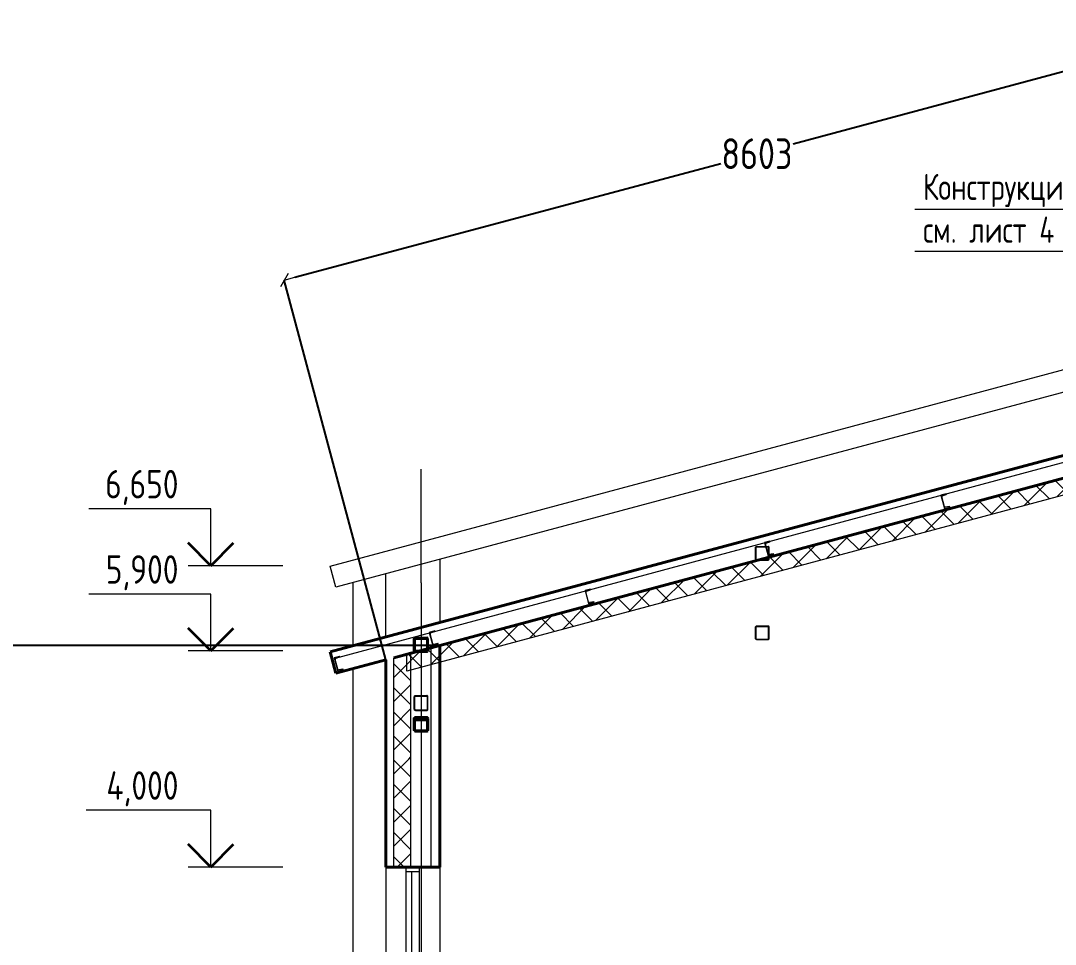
# Model space of a CAD drawing. Header units: millimetres. Extents: x 38742 to 206544, y -3832 to 13261.
# Drawn here: x 179328 to 188424, y 4289 to 12410 of the extents above; entities that cross this region are included whole.
import ezdxf
from ezdxf.enums import TextEntityAlignment as Align

# ---------------------------------------------------------------- set-up
doc = ezdxf.new("R2010")
doc.units = ezdxf.units.MM
doc.header["$MEASUREMENT"] = 0
doc.linetypes.add('Штрихштриховая', pattern=[10936.110735, 5291.666508, -2116.666555, 1411.111116, -2116.666555])
for name, color, linetype in [('- Спрятан', 7, 'Continuous'), ('Двери ArchiCAD', 7, 'Continuous'), ('крыша', 7, 'Continuous'), ('оси', 7, 'Continuous'), ('отделка', 7, 'Continuous'), ('размеры внутр', 7, 'Continuous'), ('стены наруж', 7, 'Continuous'), ('чертеж', 7, 'Continuous')]:
    doc.layers.add(name, color=color, linetype=linetype)
for name, color, linetype, lineweight in [('- Спрятан_Ном._пера__96', 7, 'Continuous', 13), ('- Спрятан_Ном._пера__98', 7, 'Continuous', 35), ('0_Ном._пера__95', 251, 'Continuous', 13), ('0_Ном._пера__97', 7, 'Continuous', 20), ('Двери ArchiCAD_Ном._пера__96', 7, 'Continuous', 13), ('Двери ArchiCAD_Ном._пера__97', 7, 'Continuous', 20), ('крыша_Ном._пера__96', 7, 'Continuous', 13), ('крыша_Ном._пера__99', 7, 'Continuous', 40), ('оси_Ном._пера__96', 7, 'Continuous', 13), ('оси_Ном._пера__97', 7, 'Continuous', 20), ('отделка_Ном._пера__96', 7, 'Continuous', 13), ('подп стены Инжзащита_Ном._пера__96', 7, 'Continuous', 13), ('подп стены Инжзащита_Ном._пера__97', 7, 'Continuous', 20), ('стены наруж_Ном._пера__96', 7, 'Continuous', 13), ('стены наруж_Ном._пера__99', 7, 'Continuous', 40), ('текст_Ном._пера__1', 7, 'Continuous', 25), ('текст_Ном._пера__96', 7, 'Continuous', 13), ('чертеж_Ном._пера__96', 7, 'Continuous', 13), ('чертеж_Ном._пера__98', 7, 'Continuous', 35)]:
    doc.layers.add(name, color=color, linetype=linetype, lineweight=lineweight)
doc.styles.add('СГЕНЕРИР_СТИЛЬ_1', font='gost_2_304-81_type.ttf')
doc.dimstyles.new('СГЕНЕРИР_СТИЛЬ__1', dxfattribs={"dimtxt": 270.000005, "dimasz": 95, "dimexe": 0.18, "dimexo": 0, "dimgap": 0.09, "dimtad": 1, "dimtih": 1, "dimtoh": 1, "dimdec": 0, "dimzin": 0, "dimdsep": 46, "dimtxsty": 'СГЕНЕРИР_СТИЛЬ_1', "dimblk": 'ARROWHEAD_6', "dimblk1": 'ARROWHEAD_6', "dimblk2": 'ARROWHEAD_6', "dimcen": 0.09, "dimclrd": 7, "dimclre": 7, "dimclrt": 98, "dimadec": 0, "dimazin": 0, "dimtfac": 1, "dimtdec": 4, "dimtmove": 0, "dimatfit": 3, "dimfxl": 1, "dimtolj": 1, "dimtzin": 0, "dimarcsym": 0})
pattern_1 = [(45, (125392.65, 968.19), (-106.06602, 106.06602), []), (135, (125392.65, 968.19), (106.06602, 106.06602), [])]

# ---------------------------------------------------------------- blocks, each defined once
blk = doc.blocks.new('Элемент разреза_71_1', base_point=(125392.7, 968.2))
at = {"layer": 'стены наруж_Ном._пера__96', "linetype": 'Continuous'}
h = blk.add_hatch(dxfattribs=at)
h.set_pattern_fill('УТЕПЛИТ_МЕЛКИЙ_0001', color=256, style=0, pattern_type=2)
h.set_pattern_definition(pattern_1)
h.paths.add_polyline_path([(182758.3, 5918.2), (182608.3, 5918.2), (182608.3, 4968.2), (182758.3, 4968.2)])
for p, q in [((182608.3, 4968.2), (182608.3, 5918.2)), ((182608.3, 4968.2), (182608.3, 5918.2)), ((182758.3, 4968.2), (182758.3, 5918.2)), ((182758.3, 4968.2), (182758.3, 5918.2)), ((182938.3, 4968.2), (182938.3, 5918.2)), ((182938.3, 4968.2), (182938.3, 5918.2))]:
    blk.add_line(p, q, dxfattribs=at)
at = {"layer": 'стены наруж_Ном._пера__99', "linetype": 'Continuous'}
for p, q in [((182538.3, 4968.2), (182538.3, 5918.2)), ((183013.3, 4968.2), (183013.3, 5918.2)), ((182538.3, 4968.2), (182558.3, 4968.2)), ((182558.3, 4968.2), (182608.3, 4968.2)), ((182608.3, 4968.2), (182758.3, 4968.2)), ((182758.3, 4968.2), (182938.3, 4968.2)), ((182938.3, 4968.2), (182988.3, 4968.2)), ((182988.3, 4968.2), (183013.3, 4968.2))]:
    blk.add_line(p, q, dxfattribs=at)
blk = doc.blocks.new('Элемент разреза_72_1', base_point=(125392.7, 968.2))
at = {"layer": 'Двери ArchiCAD_Ном._пера__96', "linetype": 'Continuous'}
for p, q in [((182538.3, 4968.2), (182538.3, 968.2)), ((183013.3, 4968.2), (183013.3, 968.2))]:
    blk.add_line(p, q, dxfattribs=at)
at = {"layer": 'Двери ArchiCAD_Ном._пера__97', "linetype": 'Continuous'}
for p, q in [((182718.3, 4968.2), (182833.3, 4968.2)), ((182718.3, 4928.2), (182718.3, 4968.2)), ((182718.3, 4928.2), (182833.3, 4928.2)), ((182718.3, 4928.2), (182768.3, 4928.2)), ((182718.3, 968.2), (182718.3, 4928.2)), ((182768.3, 968.2), (182768.3, 4928.2)), ((182833.3, 4928.2), (182833.3, 4968.2)), ((182833.3, 968.2), (182833.3, 4928.2)), ((182718.3, 968.2), (182768.3, 968.2))]:
    blk.add_line(p, q, dxfattribs=at)
blk = doc.blocks.new('Элемент разреза_73_1', base_point=(125392.7, 968.2))
at = {"layer": 'отделка_Ном._пера__96', "linetype": 'Continuous'}
for p, q in [((182248.3, 7468.5), (182248.3, 6912.8)), ((182538.3, 6990.6), (182538.3, 7546.2)), ((182248.3, 6712.8), (182248.3, 1518.2))]:
    blk.add_line(p, q, dxfattribs=at)
blk = doc.blocks.new('Элемент разреза_75_1', base_point=(125392.7, 968.2))
at = {"layer": 'стены наруж_Ном._пера__96', "linetype": 'Continuous'}
h = blk.add_hatch(dxfattribs=at)
h.set_pattern_fill('УТЕПЛИТ_МЕЛКИЙ_0001', color=256, style=0, pattern_type=2)
h.set_pattern_definition(pattern_1)
h.paths.add_polyline_path([(182608.3, 5918.2), (182758.3, 5918.2), (182758.3, 6849.5), (182608.3, 6809.3)])
for p, q in [((183013.3, 7673.5), (183013.3, 7117.8)), ((182758.3, 5918.2), (182758.3, 6849.5)), ((182758.3, 5918.2), (182758.3, 6849.5)), ((182938.3, 5918.2), (182938.3, 6897.7)), ((182938.3, 5918.2), (182938.3, 6897.7)), ((182608.3, 5918.2), (182608.3, 6809.3)), ((182608.3, 5918.2), (182608.3, 6809.3))]:
    blk.add_line(p, q, dxfattribs=at)
at = {"layer": 'стены наруж_Ном._пера__99', "linetype": 'Continuous'}
for p, q in [((182988.3, 6911.1), (183013.3, 6917.8)), ((183013.3, 5918.2), (183013.3, 6917.8)), ((182608.3, 6809.3), (182758.3, 6849.5)), ((182758.3, 6849.5), (182813.7, 6864.3)), ((182813.7, 6864.3), (182898.8, 6864.3)), ((182898.8, 6864.3), (182905.9, 6867.3)), ((182905.9, 6867.3), (182908.8, 6874.3)), ((182908.8, 6889.8), (182938.3, 6897.7)), ((182908.8, 6874.3), (182908.8, 6889.8)), ((182938.3, 6897.7), (182988.3, 6911.1)), ((182538.3, 5918.2), (182538.3, 6790.6)), ((182788.8, 6274.3), (182791.7, 6281.4)), ((182791.7, 6281.4), (182798.8, 6284.3)), ((182798.8, 6284.3), (182898.8, 6284.3)), ((182905.9, 6281.4), (182898.8, 6284.3)), ((182908.8, 6274.3), (182905.9, 6281.4)), ((182788.8, 6174.3), (182788.8, 6274.3)), ((182908.8, 6174.3), (182908.8, 6274.3)), ((182791.7, 6167.3), (182788.8, 6174.3)), ((182798.8, 6164.3), (182791.7, 6167.3)), ((182798.8, 6164.3), (182898.8, 6164.3)), ((182898.8, 6164.3), (182905.9, 6167.3)), ((182905.9, 6167.3), (182908.8, 6174.3))]:
    blk.add_line(p, q, dxfattribs=at)
blk = doc.blocks.new('Элемент разреза_80_1', base_point=(125392.7, 968.2))
at = {"layer": 'крыша_Ном._пера__96', "linetype": 'Continuous'}
for p, q in [((182048.3, 7614.9), (197138.3, 11658.3)), ((197138.3, 11458.3), (182098.3, 7428.3)), ((182098.3, 7428.3), (182048.3, 7614.9))]:
    blk.add_line(p, q, dxfattribs=at)
blk = doc.blocks.new('Элемент разреза_111_1', base_point=(125392.7, 968.2))
at = {"layer": '- Спрятан_Ном._пера__96', "linetype": 'Continuous', "lineweight": 25}
h = blk.add_hatch(color=7, dxfattribs=at)
h.paths.add_polyline_path([(182798.8, 6284.3), (182791.7, 6281.4), (182788.8, 6274.3), (182788.8, 6174.3), (182791.7, 6167.3), (182798.8, 6164.3), (182898.8, 6164.3), (182905.9, 6167.3), (182908.8, 6174.3), (182908.8, 6274.3), (182905.9, 6281.4), (182898.8, 6284.3)])
h.paths.add_polyline_path([(182798.8, 6279.3), (182898.8, 6279.3), (182902.3, 6277.9), (182903.8, 6274.3), (182903.8, 6174.3), (182902.3, 6170.8), (182898.8, 6169.3), (182798.8, 6169.3), (182795.3, 6170.8), (182793.8, 6174.3), (182793.8, 6274.3), (182795.3, 6277.9)], flags=0)
at = {"layer": '- Спрятан_Ном._пера__98', "linetype": 'Continuous'}
for p, q in [((182788.8, 6274.3), (182791.7, 6281.4)), ((182791.7, 6281.4), (182798.8, 6284.3)), ((182793.8, 6274.3), (182795.3, 6277.9)), ((182795.3, 6277.9), (182798.8, 6279.3)), ((182798.8, 6284.3), (182898.8, 6284.3)), ((182798.8, 6279.3), (182898.8, 6279.3)), ((182905.9, 6281.4), (182898.8, 6284.3)), ((182902.3, 6277.9), (182898.8, 6279.3)), ((182903.8, 6274.3), (182902.3, 6277.9)), ((182908.8, 6274.3), (182905.9, 6281.4)), ((182788.8, 6174.3), (182788.8, 6274.3)), ((182793.8, 6174.3), (182793.8, 6274.3)), ((182903.8, 6174.3), (182903.8, 6274.3)), ((182908.8, 6174.3), (182908.8, 6274.3)), ((182791.7, 6167.3), (182788.8, 6174.3)), ((182798.8, 6164.3), (182791.7, 6167.3)), ((182795.3, 6170.8), (182793.8, 6174.3)), ((182798.8, 6169.3), (182795.3, 6170.8)), ((182798.8, 6169.3), (182898.8, 6169.3)), ((182798.8, 6164.3), (182898.8, 6164.3)), ((182898.8, 6169.3), (182902.3, 6170.8)), ((182898.8, 6164.3), (182905.9, 6167.3)), ((182902.3, 6170.8), (182903.8, 6174.3)), ((182905.9, 6167.3), (182908.8, 6174.3))]:
    blk.add_line(p, q, dxfattribs=at)
blk = doc.blocks.new('Элемент разреза_112_1', base_point=(125392.7, 968.2))
at = {"layer": '- Спрятан_Ном._пера__96', "linetype": 'Continuous', "lineweight": 25}
h = blk.add_hatch(color=7, dxfattribs=at)
h.paths.add_polyline_path([(182798.8, 6984.3), (182791.7, 6981.4), (182788.8, 6974.3), (182788.8, 6874.3), (182791.7, 6867.3), (182798.8, 6864.3), (182898.8, 6864.3), (182905.9, 6867.3), (182908.8, 6874.3), (182908.8, 6974.3), (182905.9, 6981.4), (182898.8, 6984.3)])
h.paths.add_polyline_path([(182798.8, 6979.3), (182898.8, 6979.3), (182902.3, 6977.9), (182903.8, 6974.3), (182903.8, 6874.3), (182902.3, 6870.8), (182898.8, 6869.3), (182798.8, 6869.3), (182795.3, 6870.8), (182793.8, 6874.3), (182793.8, 6974.3), (182795.3, 6977.9)], flags=0)
at = {"layer": '- Спрятан_Ном._пера__98', "linetype": 'Continuous'}
for p, q in [((182788.8, 6974.3), (182791.7, 6981.4)), ((182788.8, 6874.3), (182788.8, 6974.3)), ((182791.7, 6981.4), (182798.8, 6984.3)), ((182793.8, 6974.3), (182795.3, 6977.9)), ((182793.8, 6874.3), (182793.8, 6974.3)), ((182795.3, 6977.9), (182798.8, 6979.3)), ((182798.8, 6984.3), (182898.8, 6984.3)), ((182798.8, 6979.3), (182898.8, 6979.3)), ((182905.9, 6981.4), (182898.8, 6984.3)), ((182902.3, 6977.9), (182898.8, 6979.3)), ((182903.8, 6974.3), (182902.3, 6977.9)), ((182903.8, 6874.3), (182903.8, 6974.3)), ((182908.8, 6974.3), (182905.9, 6981.4)), ((182908.8, 6874.3), (182908.8, 6974.3)), ((182791.7, 6867.3), (182788.8, 6874.3)), ((182798.8, 6864.3), (182791.7, 6867.3)), ((182795.3, 6870.8), (182793.8, 6874.3)), ((182798.8, 6869.3), (182795.3, 6870.8)), ((182798.8, 6869.3), (182898.8, 6869.3)), ((182798.8, 6864.3), (182898.8, 6864.3)), ((182898.8, 6869.3), (182902.3, 6870.8)), ((182898.8, 6864.3), (182905.9, 6867.3)), ((182902.3, 6870.8), (182903.8, 6874.3)), ((182905.9, 6867.3), (182908.8, 6874.3))]:
    blk.add_line(p, q, dxfattribs=at)
blk = doc.blocks.new('Элемент разреза_113_1', base_point=(125392.7, 968.2))
at = {"layer": '- Спрятан_Ном._пера__96', "linetype": 'Continuous'}
for p, q in [((182794.2, 6263.2), (182793.8, 6264.9)), ((182793.8, 6257.3), (182795, 6256.6)), ((182795.3, 6261.7), (182794.2, 6263.2)), ((182795, 6256.6), (182798.8, 6255.9)), ((182796.9, 6260.8), (182795.3, 6261.7)), ((182798.8, 6260.4), (182796.9, 6260.8)), ((182898.8, 6260.4), (182798.8, 6260.4)), ((182798.8, 6255.9), (182898.8, 6255.9)), ((182900.7, 6260.8), (182898.8, 6260.4)), ((182898.8, 6255.9), (182902.6, 6256.6)), ((182902.3, 6261.7), (182900.7, 6260.8)), ((182903.4, 6263.2), (182902.3, 6261.7)), ((182902.6, 6256.6), (182903.8, 6257.3)), ((182903.8, 6264.9), (182903.4, 6263.2))]:
    blk.add_line(p, q, dxfattribs=at)
blk = doc.blocks.new('Элемент разреза_114_1', base_point=(125392.7, 968.2))
at = {"layer": '- Спрятан_Ном._пера__96', "linetype": 'Continuous'}
h = blk.add_hatch(color=256, dxfattribs=at)
h.paths.add_polyline_path([(182898.8, 6344.8), (182902.6, 6345.6), (182905.9, 6348), (182908, 6351.6), (182908.8, 6355.8), (182908.8, 6466.2), (182908, 6470.4), (182905.9, 6474), (182902.6, 6476.4), (182898.8, 6477.2), (182798.8, 6477.2), (182795, 6476.4), (182791.7, 6474), (182789.6, 6470.4), (182788.8, 6466.2), (182788.8, 6355.8), (182789.6, 6351.6), (182791.7, 6348), (182795, 6345.6), (182798.8, 6344.8)])
h.paths.add_polyline_path([(182898.8, 6350.3), (182798.8, 6350.3), (182796.9, 6350.7), (182795.3, 6351.9), (182794.2, 6353.7), (182793.8, 6355.8), (182793.8, 6466.2), (182794.2, 6468.3), (182795.3, 6470.1), (182796.9, 6471.3), (182798.8, 6471.7), (182898.8, 6471.7), (182900.7, 6471.3), (182902.3, 6470.1), (182903.4, 6468.3), (182903.8, 6466.2), (182903.8, 6355.8), (182903.4, 6353.7), (182902.3, 6351.9), (182900.7, 6350.7)], flags=0)
for p, q in [((182788.8, 6466.2), (182789.6, 6470.4)), ((182788.8, 6355.8), (182788.8, 6466.2)), ((182789.6, 6470.4), (182791.7, 6474)), ((182791.7, 6474), (182795, 6476.4)), ((182793.8, 6466.2), (182794.2, 6468.3)), ((182793.8, 6355.8), (182793.8, 6466.2)), ((182794.2, 6468.3), (182795.3, 6470.1)), ((182795, 6476.4), (182798.8, 6477.2)), ((182795.3, 6470.1), (182796.9, 6471.3)), ((182796.9, 6471.3), (182798.8, 6471.7)), ((182798.8, 6477.2), (182898.8, 6477.2)), ((182798.8, 6471.7), (182898.8, 6471.7)), ((182902.6, 6476.4), (182898.8, 6477.2)), ((182900.7, 6471.3), (182898.8, 6471.7)), ((182902.3, 6470.1), (182900.7, 6471.3)), ((182903.4, 6468.3), (182902.3, 6470.1)), ((182905.9, 6474), (182902.6, 6476.4)), ((182903.8, 6466.2), (182903.4, 6468.3)), ((182903.8, 6355.8), (182903.8, 6466.2)), ((182908, 6470.4), (182905.9, 6474)), ((182908.8, 6466.2), (182908, 6470.4)), ((182908.8, 6355.8), (182908.8, 6466.2)), ((182789.6, 6351.6), (182788.8, 6355.8)), ((182791.7, 6348), (182789.6, 6351.6)), ((182795, 6345.6), (182791.7, 6348)), ((182794.2, 6353.7), (182793.8, 6355.8)), ((182795.3, 6351.9), (182794.2, 6353.7)), ((182798.8, 6344.8), (182795, 6345.6)), ((182796.9, 6350.7), (182795.3, 6351.9)), ((182798.8, 6350.3), (182796.9, 6350.7)), ((182798.8, 6350.3), (182898.8, 6350.3)), ((182798.8, 6344.8), (182898.8, 6344.8)), ((182898.8, 6350.3), (182900.7, 6350.7)), ((182898.8, 6344.8), (182902.6, 6345.6)), ((182900.7, 6350.7), (182902.3, 6351.9)), ((182902.3, 6351.9), (182903.4, 6353.7)), ((182902.6, 6345.6), (182905.9, 6348)), ((182903.4, 6353.7), (182903.8, 6355.8)), ((182905.9, 6348), (182908, 6351.6)), ((182908, 6351.6), (182908.8, 6355.8))]:
    blk.add_line(p, q, dxfattribs=at)
blk = doc.blocks.new('Элемент разреза_115_1', base_point=(125392.7, 968.2))
at = {"layer": '- Спрятан_Ном._пера__96', "linetype": 'Continuous'}
h = blk.add_hatch(color=256, dxfattribs=at)
h.paths.add_polyline_path([(185798.6, 7088.1), (185794.7, 7087.4), (185791.5, 7085.2), (185789.3, 7082), (185788.6, 7078.1), (185788.6, 6978.1), (185789.3, 6974.3), (185791.5, 6971.1), (185794.7, 6968.9), (185798.6, 6968.1), (185898.6, 6968.1), (185902.4, 6968.9), (185905.6, 6971.1), (185907.8, 6974.3), (185908.6, 6978.1), (185908.6, 7078.1), (185907.8, 7082), (185905.6, 7085.2), (185902.4, 7087.4), (185898.6, 7088.1)])
h.paths.add_polyline_path([(185798.6, 7083.1), (185898.6, 7083.1), (185900.5, 7082.7), (185902.1, 7081.7), (185903.2, 7080), (185903.6, 7078.1), (185903.6, 6978.1), (185903.2, 6976.2), (185902.1, 6974.6), (185900.5, 6973.5), (185898.6, 6973.1), (185798.6, 6973.1), (185796.6, 6973.5), (185795, 6974.6), (185793.9, 6976.2), (185793.6, 6978.1), (185793.6, 7078.1), (185793.9, 7080), (185795, 7081.7), (185796.6, 7082.7)], flags=0)
for p, q in [((185788.6, 7078.1), (185789.3, 7082)), ((185788.6, 6978.1), (185788.6, 7078.1)), ((185789.3, 7082), (185791.5, 7085.2)), ((185791.5, 7085.2), (185794.7, 7087.4)), ((185793.6, 7078.1), (185793.9, 7080)), ((185793.6, 6978.1), (185793.6, 7078.1)), ((185793.9, 7080), (185795, 7081.7)), ((185794.7, 7087.4), (185798.6, 7088.1)), ((185795, 7081.7), (185796.6, 7082.7)), ((185796.6, 7082.7), (185798.6, 7083.1)), ((185798.6, 7088.1), (185898.6, 7088.1)), ((185798.6, 7083.1), (185898.6, 7083.1)), ((185902.4, 7087.4), (185898.6, 7088.1)), ((185900.5, 7082.7), (185898.6, 7083.1)), ((185902.1, 7081.7), (185900.5, 7082.7)), ((185903.2, 7080), (185902.1, 7081.7)), ((185905.6, 7085.2), (185902.4, 7087.4)), ((185903.6, 7078.1), (185903.2, 7080)), ((185903.6, 6978.1), (185903.6, 7078.1)), ((185907.8, 7082), (185905.6, 7085.2)), ((185908.6, 7078.1), (185907.8, 7082)), ((185908.6, 6978.1), (185908.6, 7078.1)), ((185789.3, 6974.3), (185788.6, 6978.1)), ((185791.5, 6971.1), (185789.3, 6974.3)), ((185794.7, 6968.9), (185791.5, 6971.1)), ((185793.9, 6976.2), (185793.6, 6978.1)), ((185795, 6974.6), (185793.9, 6976.2)), ((185798.6, 6968.1), (185794.7, 6968.9)), ((185796.6, 6973.5), (185795, 6974.6)), ((185798.6, 6973.1), (185796.6, 6973.5)), ((185798.6, 6973.1), (185898.6, 6973.1)), ((185798.6, 6968.1), (185898.6, 6968.1)), ((185898.6, 6973.1), (185900.5, 6973.5)), ((185898.6, 6968.1), (185902.4, 6968.9)), ((185900.5, 6973.5), (185902.1, 6974.6)), ((185902.1, 6974.6), (185903.2, 6976.2)), ((185902.4, 6968.9), (185905.6, 6971.1)), ((185903.2, 6976.2), (185903.6, 6978.1)), ((185905.6, 6971.1), (185907.8, 6974.3)), ((185907.8, 6974.3), (185908.6, 6978.1))]:
    blk.add_line(p, q, dxfattribs=at)
blk = doc.blocks.new('Элемент разреза_127_1', base_point=(125392.7, 968.2))
at = {"layer": '- Спрятан_Ном._пера__96', "linetype": 'Continuous'}
h = blk.add_hatch(color=256, dxfattribs=at)
h.paths.add_polyline_path([(185798.6, 7788.1), (185794.7, 7787.4), (185791.5, 7785.2), (185789.3, 7782), (185788.6, 7778.1), (185788.6, 7678.1), (185789.3, 7674.3), (185791.5, 7671.1), (185794.7, 7668.9), (185798.6, 7668.1), (185898.6, 7668.1), (185902.4, 7668.9), (185905.6, 7671.1), (185907.8, 7674.3), (185908.6, 7678.1), (185908.6, 7778.1), (185907.8, 7782), (185905.6, 7785.2), (185902.4, 7787.4), (185898.6, 7788.1)])
h.paths.add_polyline_path([(185798.6, 7783.1), (185898.6, 7783.1), (185900.5, 7782.7), (185902.1, 7781.7), (185903.2, 7780), (185903.6, 7778.1), (185903.6, 7678.1), (185903.2, 7676.2), (185902.1, 7674.6), (185900.5, 7673.5), (185898.6, 7673.1), (185798.6, 7673.1), (185796.6, 7673.5), (185795, 7674.6), (185793.9, 7676.2), (185793.6, 7678.1), (185793.6, 7778.1), (185793.9, 7780), (185795, 7781.7), (185796.6, 7782.7)], flags=0)
for p, q in [((185788.6, 7778.1), (185789.3, 7782)), ((185788.6, 7678.1), (185788.6, 7778.1)), ((185789.3, 7782), (185791.5, 7785.2)), ((185791.5, 7785.2), (185794.7, 7787.4)), ((185793.6, 7778.1), (185793.9, 7780)), ((185793.6, 7678.1), (185793.6, 7778.1)), ((185793.9, 7780), (185795, 7781.7)), ((185794.7, 7787.4), (185798.6, 7788.1)), ((185795, 7781.7), (185796.6, 7782.7)), ((185796.6, 7782.7), (185798.6, 7783.1)), ((185798.6, 7788.1), (185898.6, 7788.1)), ((185798.6, 7783.1), (185898.6, 7783.1)), ((185902.4, 7787.4), (185898.6, 7788.1)), ((185900.5, 7782.7), (185898.6, 7783.1)), ((185902.1, 7781.7), (185900.5, 7782.7)), ((185903.2, 7780), (185902.1, 7781.7)), ((185905.6, 7785.2), (185902.4, 7787.4)), ((185903.6, 7778.1), (185903.2, 7780)), ((185903.6, 7678.1), (185903.6, 7778.1)), ((185907.8, 7782), (185905.6, 7785.2)), ((185908.6, 7778.1), (185907.8, 7782)), ((185908.6, 7678.1), (185908.6, 7778.1)), ((185789.3, 7674.3), (185788.6, 7678.1)), ((185791.5, 7671.1), (185789.3, 7674.3)), ((185794.7, 7668.9), (185791.5, 7671.1)), ((185793.9, 7676.2), (185793.6, 7678.1)), ((185795, 7674.6), (185793.9, 7676.2)), ((185798.6, 7668.1), (185794.7, 7668.9)), ((185796.6, 7673.5), (185795, 7674.6)), ((185798.6, 7673.1), (185796.6, 7673.5)), ((185798.6, 7673.1), (185898.6, 7673.1)), ((185798.6, 7668.1), (185898.6, 7668.1)), ((185898.6, 7673.1), (185900.5, 7673.5)), ((185898.6, 7668.1), (185902.4, 7668.9)), ((185900.5, 7673.5), (185902.1, 7674.6)), ((185902.1, 7674.6), (185903.2, 7676.2)), ((185902.4, 7668.9), (185905.6, 7671.1)), ((185903.2, 7676.2), (185903.6, 7678.1)), ((185905.6, 7671.1), (185907.8, 7674.3)), ((185907.8, 7674.3), (185908.6, 7678.1))]:
    blk.add_line(p, q, dxfattribs=at)
blk = doc.blocks.new('Стандартный маркер сетки[20]_1', base_point=(182848.3, 8468.2))
at = {"layer": 'оси_Ном._пера__96', "linetype": 'Штрихштриховая'}
for p, q in [((182848.3, 7468.2), (182848.3, 8468.2)), ((182848.3, 7468.2), (182848.3, -2031.8)), ((182848.3, -2031.8), (182848.3, -3031.8))]:
    blk.add_line(p, q, dxfattribs=at)
blk.add_point((182848.3, -2031.8), dxfattribs=at)
blk.add_point((182848.3, -2031.8), dxfattribs=at)
at = {"layer": 'оси_Ном._пера__97', "linetype": 'Continuous'}
blk.add_circle((182848.3, -3431.8), 400, dxfattribs=at)
at = {"layer": 'оси_Ном._пера__96', "style": 'СГЕНЕРИР_СТИЛЬ_1'}
blk.add_attdef('AC_MarkerText_1', text='', height=350, rotation=360, dxfattribs=at).set_placement((182692.2, -3701.5), align=Align.BOTTOM_LEFT)
blk = doc.blocks.new('Отметка высоты (ГОСТ)[22]_1', base_point=(181000.1, 7618.2))
at = {"layer": 'чертеж_Ном._пера__96', "linetype": 'Continuous'}
for p, q in [((181000.1, 8118.2), (179926.7, 8118.2)), ((181000.1, 7618.2), (181000.1, 8118.2)), ((181631.4, 7618.2), (180800.1, 7618.2))]:
    blk.add_line(p, q, dxfattribs=at)
at = {"layer": 'чертеж_Ном._пера__98', "linetype": 'Continuous'}
for q in [(180800.1, 7818.2), (181200.1, 7818.2)]:
    blk.add_line((181000.1, 7618.2), q, dxfattribs=at)
at = {"layer": 'чертеж_Ном._пера__96', "insert": (180800.1, 8151.7), "char_height": 250, "attachment_point": 9, "style": 'СГЕНЕРИР_СТИЛЬ_1'}
blk.add_mtext('{6,650\\A1{\\H.66x;\\S^  ;}}', dxfattribs=at)
blk = doc.blocks.new('Отметка высоты (ГОСТ)[23]_1', base_point=(181000.1, 6868.3))
at = {"layer": 'чертеж_Ном._пера__96', "linetype": 'Continuous'}
for p, q in [((181000.1, 7368.3), (179926.7, 7368.3)), ((181000.1, 6868.3), (181000.1, 7368.3)), ((181631.4, 6868.3), (180800.1, 6868.3))]:
    blk.add_line(p, q, dxfattribs=at)
at = {"layer": 'чертеж_Ном._пера__98', "linetype": 'Continuous'}
for q in [(180800.1, 7068.3), (181200.1, 7068.3)]:
    blk.add_line((181000.1, 6868.3), q, dxfattribs=at)
at = {"layer": 'чертеж_Ном._пера__96', "insert": (180800.1, 7401.8), "char_height": 250, "attachment_point": 9, "style": 'СГЕНЕРИР_СТИЛЬ_1'}
blk.add_mtext('{5,900\\A1{\\H.66x;\\S^  ;}}', dxfattribs=at)
blk = doc.blocks.new('Отметка высоты (ГОСТ)[24]_1', base_point=(181000.1, 4968.2))
at = {"layer": 'чертеж_Ном._пера__96', "linetype": 'Continuous'}
for p, q in [((181000.1, 5468.2), (179902.5, 5468.2)), ((181000.1, 4968.2), (181000.1, 5468.2)), ((181631.4, 4968.2), (180800.1, 4968.2))]:
    blk.add_line(p, q, dxfattribs=at)
at = {"layer": 'чертеж_Ном._пера__98', "linetype": 'Continuous'}
for q in [(180800.1, 5168.2), (181200.1, 5168.2)]:
    blk.add_line((181000.1, 4968.2), q, dxfattribs=at)
at = {"layer": 'чертеж_Ном._пера__96', "insert": (180800.1, 5501.7), "char_height": 250, "attachment_point": 9, "style": 'СГЕНЕРИР_СТИЛЬ_1'}
blk.add_mtext('{4,000\\A1{\\H.66x;\\S^  ;}}', dxfattribs=at)
blk = doc.blocks.new('Элемент разреза_133_1', base_point=(125392.7, 968.2))
at = {"layer": 'крыша_Ном._пера__99', "linetype": 'Continuous'}
for p, q in [((182048.3, 6859.3), (197088.3, 10889.2)), ((182608.3, 6809.3), (197088.3, 10689.2)), ((182098.3, 6672.7), (182048.3, 6859.3)), ((182098.3, 6672.7), (182538.3, 6790.6))]:
    blk.add_line(p, q, dxfattribs=at)
blk = doc.blocks.new('ARROWHEAD_6')
at = {"color": 0, "linetype": 'Continuous', "lineweight": 0}
for p, q in [((0, 0), (-1, 0)), ((-0.5, -0.5), (0.5, 0.5))]:
    blk.add_line(p, q, dxfattribs=at)
blk = doc.blocks.new('*D200')
at = {"layer": 'Defpoints', "color": 0, "linetype": 'Continuous', "transparency": 16777216}
for p in [(183013.3, 6917.8), (177966, 968.2), (182848.3, 968.2)]:
    blk.add_point(p, dxfattribs=at)
at = {"layer": 'размеры внутр', "color": 7, "linetype": 'Continuous', "lineweight": -2, "transparency": 16777216}
for p, q in [((183013.3, 6917.8), (177965.8, 6917.8)), ((177966, 6822.8), (177966, 4078.1)), ((177966, 1063.2), (177966, 3807.9)), ((182848.3, 968.2), (177965.8, 968.2))]:
    blk.add_line(p, q, dxfattribs=at)
at = {"layer": 'размеры внутр', "color": 7, "linetype": 'Continuous', "lineweight": -2, "transparency": 16777216, "xscale": 95, "yscale": 95, "zscale": 95}
for p, rotation in [((177966, 6917.8), 90), ((177966, 968.2), 270)]:
    blk.add_blockref('ARROWHEAD_6', p, dxfattribs=dict(at, rotation=rotation))
at = {"layer": 'размеры внутр', "color": 98, "linetype": 'Continuous', "transparency": 16777216, "insert": (177966, 3943), "char_height": 270, "attachment_point": 5, "style": 'СГЕНЕРИР_СТИЛЬ_1'}
blk.add_mtext('\\A1;5950', dxfattribs=at)
blk = doc.blocks.new('*D202')
at = {"layer": 'Defpoints', "color": 0, "linetype": 'Continuous', "transparency": 16777216}
for p in [(189955.9, 12351.9), (190848.8, 9013.2), (182538.3, 6790.6)]:
    blk.add_point(p, dxfattribs=at)
at = {"layer": 'размеры внутр', "color": 7, "linetype": 'Continuous', "lineweight": -2, "transparency": 16777216}
for p, q in [((189864.1, 12327.4), (186118.9, 11325.7)), ((190848.8, 9013.2), (189955.8, 12352.1)), ((181737.1, 10153.8), (185482.3, 11155.5)), ((182538.3, 6790.6), (181645.3, 10129.4))]:
    blk.add_line(p, q, dxfattribs=at)
at = {"layer": 'размеры внутр', "color": 7, "linetype": 'Continuous', "lineweight": -2, "transparency": 16777216, "xscale": 95, "yscale": 95, "zscale": 95}
for p, rotation in [((189955.9, 12351.9), 14.97329657966691), ((181645.4, 10129.3), 194.9732965796669)]:
    blk.add_blockref('ARROWHEAD_6', p, dxfattribs=dict(at, rotation=rotation))
at = {"layer": 'размеры внутр', "color": 98, "linetype": 'Continuous', "transparency": 16777216, "insert": (185800.6, 11240.6), "char_height": 270, "attachment_point": 5, "style": 'СГЕНЕРИР_СТИЛЬ_1'}
blk.add_mtext('\\A1;8603', dxfattribs=at)

msp = doc.modelspace()

# ---------------------------------------------------------------- hatches: boundary and pattern name
at = {"layer": '0_Ном._пера__95', "linetype": 'Continuous'}
for points in [[(187448.8, 8121.2), (187496.8, 8134.1), (187496.2, 8136.4, 0.388879), (187493.2, 8138.3), (187456.8, 8131.8, -0.388879), (187448.9, 8136.8), (187425.7, 8223.7, -0.388879), (187429.9, 8231.9), (187464.8, 8244.6, 0.388879), (187466.4, 8247.6), (187465.7, 8250), (187417.7, 8237.1)], [(185898.5, 7705.8), (185946.5, 7718.7), (185945.9, 7721, 0.388879), (185942.9, 7722.9), (185906.5, 7716.4, -0.388879), (185898.6, 7721.4), (185875.4, 7808.3, -0.388879), (185879.6, 7816.5), (185914.5, 7829.2, 0.388879), (185916.1, 7832.2), (185915.4, 7834.6), (185867.4, 7821.7)], [(184321.2, 7283.2), (184369.2, 7296), (184368.6, 7298.4, 0.388879), (184365.6, 7300.2), (184329.1, 7293.8, -0.388879), (184321.3, 7298.8), (184298, 7385.6, -0.388879), (184302.3, 7393.9), (184337.1, 7406.5, 0.388879), (184338.7, 7409.6), (184338.1, 7411.9), (184290.1, 7399.1)], [(182950.9, 6916), (182999, 6928.9), (182998.3, 6931.2, 0.388879), (182995.4, 6933.1), (182958.9, 6926.6, -0.388879), (182951.1, 6931.6), (182927.8, 7018.5, -0.388879), (182932.1, 7026.7), (182966.9, 7039.4, 0.388879), (182968.5, 7042.4), (182967.9, 7044.8), (182919.9, 7031.9)], [(182115, 6692), (182163, 6704.9), (182162.4, 6707.2, 0.388879), (182159.4, 6709.1), (182123, 6702.6, -0.388879), (182115.1, 6707.6), (182091.9, 6794.5, -0.388879), (182096.1, 6802.7), (182131, 6815.4, 0.388879), (182132.6, 6818.4), (182131.9, 6820.8), (182083.9, 6807.9)]]:
    msp.add_hatch(color=256, dxfattribs=at).paths.add_polyline_path(points)
at = {"layer": 'подп стены Инжзащита_Ном._пера__97', "linetype": 'Continuous'}
h = msp.add_hatch(dxfattribs=at)
h.set_pattern_fill('УТЕПЛИТ_МЕЛКИЙ_0001', color=256, style=0, pattern_type=2)
h.set_pattern_definition(pattern_1)
h.paths.add_polyline_path([(182723.3, 6691.4), (182723.3, 6846.7), (197377.4, 10773.3), (197416.3, 10628.4)])

# ---------------------------------------------------------------- linework, layer by layer
at = {"layer": '0_Ном._пера__97', "linetype": 'Continuous'}
for p, q in [((187465.7, 8250), (187417.7, 8237.1)), ((187417.7, 8237.1), (187448.8, 8121.2)), ((187448.9, 8136.8), (187425.7, 8223.7)), ((187429.9, 8231.9), (187464.8, 8244.6)), ((187466.4, 8247.6), (187465.7, 8250)), ((187448.8, 8121.2), (187496.8, 8134.1)), ((187493.2, 8138.3), (187456.8, 8131.8)), ((187496.8, 8134.1), (187496.2, 8136.4)), ((185915.4, 7834.6), (185867.4, 7821.7)), ((185879.6, 7816.5), (185914.5, 7829.2)), ((185916.1, 7832.2), (185915.4, 7834.6)), ((185867.4, 7821.7), (185898.5, 7705.8)), ((185898.6, 7721.4), (185875.4, 7808.3)), ((185898.5, 7705.8), (185946.5, 7718.7)), ((185942.9, 7722.9), (185906.5, 7716.4)), ((185946.5, 7718.7), (185945.9, 7721)), ((184338.1, 7411.9), (184290.1, 7399.1)), ((184290.1, 7399.1), (184321.2, 7283.2)), ((184321.3, 7298.8), (184298, 7385.6)), ((184302.3, 7393.9), (184337.1, 7406.5)), ((184338.7, 7409.6), (184338.1, 7411.9)), ((184321.2, 7283.2), (184369.2, 7296)), ((184365.6, 7300.2), (184329.1, 7293.8)), ((184369.2, 7296), (184368.6, 7298.4)), ((182967.9, 7044.8), (182919.9, 7031.9)), ((182919.9, 7031.9), (182950.9, 6916)), ((182951.1, 6931.6), (182927.8, 7018.5)), ((182932.1, 7026.7), (182966.9, 7039.4)), ((182968.5, 7042.4), (182967.9, 7044.8)), ((182950.9, 6916), (182999, 6928.9)), ((182995.4, 6933.1), (182958.9, 6926.6)), ((182999, 6928.9), (182998.3, 6931.2)), ((182131.9, 6820.8), (182083.9, 6807.9)), ((182083.9, 6807.9), (182115, 6692)), ((182115.1, 6707.6), (182091.9, 6794.5)), ((182096.1, 6802.7), (182131, 6815.4)), ((182132.6, 6818.4), (182131.9, 6820.8)), ((182115, 6692), (182163, 6704.9)), ((182159.4, 6709.1), (182123, 6702.6)), ((182163, 6704.9), (182162.4, 6707.2))]:
    msp.add_line(p, q, dxfattribs=at)
for centre, radius, start, end in [((187432.3, 8225.5), 6.86, 109.99999, 194.99999), ((187463.9, 8247), 2.57, 289.98394, 14.98394), ((187455.6, 8138.6), 6.86, 195.01892, 280.01892), ((187493.7, 8135.7), 2.57, 14.99999, 99.99999), ((185913.6, 7831.6), 2.57, 289.98394, 14.98394), ((185882, 7810), 6.86, 109.99999, 194.99999), ((185905.3, 7723.2), 6.86, 195.01892, 280.01892), ((185943.4, 7720.3), 2.57, 14.99999, 99.99999), ((184304.7, 7387.4), 6.86, 109.99999, 194.99999), ((184336.3, 7408.9), 2.57, 289.98394, 14.98394), ((184327.9, 7300.5), 6.86, 195.01892, 280.01892), ((184366.1, 7297.7), 2.57, 14.99999, 99.99999), ((182934.4, 7020.3), 6.86, 109.99999, 194.99999), ((182966, 7041.8), 2.57, 289.98394, 14.98394), ((182957.7, 6933.4), 6.86, 195.01892, 280.01892), ((182995.8, 6930.5), 2.57, 14.99999, 99.99999), ((182098.5, 6796.3), 6.86, 109.99999, 194.99999), ((182130.1, 6817.8), 2.57, 289.98394, 14.98394), ((182121.8, 6709.4), 6.86, 195.01892, 280.01892), ((182159.9, 6706.5), 2.57, 14.99999, 99.99999)]:
    msp.add_arc(centre, radius, start, end, dxfattribs=at)
at = {"layer": 'подп стены Инжзащита_Ном._пера__96', "linetype": 'Continuous'}
msp.add_line((182085.2, 6803.1), (197094.9, 10837.9), dxfattribs=at)
at = {"layer": 'подп стены Инжзащита_Ном._пера__97', "linetype": 'Continuous', "flags": 128}
msp.add_lwpolyline([(182723.3, 6691.4), (182723.3, 6846.7), (197377.4, 10773.3), (197416.3, 10628.4)], close=True, dxfattribs=at)
at = {"layer": 'текст_Ном._пера__96', "linetype": 'Continuous'}
for p, q in [((190282.8, 10750.7), (187189.7, 10750.7)), ((190282.8, 10380.7), (187189.7, 10380.7))]:
    msp.add_line(p, q, dxfattribs=at)

# ---------------------------------------------------------------- block references
at = {"layer": '- Спрятан'}
for name in ['Элемент разреза_127_1', 'Элемент разреза_115_1', 'Элемент разреза_112_1', 'Элемент разреза_114_1', 'Элемент разреза_111_1', 'Элемент разреза_113_1']:
    msp.add_blockref(name, (125392.7, 968.2), dxfattribs=at)
at = {"layer": 'Двери ArchiCAD'}
msp.add_blockref('Элемент разреза_72_1', (125392.7, 968.2), dxfattribs=at)
at = {"layer": 'крыша'}
for name in ['Элемент разреза_80_1', 'Элемент разреза_133_1']:
    msp.add_blockref(name, (125392.7, 968.2), dxfattribs=at)
at = {"layer": 'оси', "color": 251, "linetype": 'Continuous', "lineweight": 13}
ref = msp.add_blockref('Стандартный маркер сетки[20]_1', (182848.3, 8468.2), dxfattribs=at)
ref.add_attrib('AC_MarkerText_1', 'А', dxfattribs={"layer": 'оси_Ном._пера__96', "color": 7, "linetype": 'Continuous', "lineweight": 13, "height": 350, "rotation": 360, "style": 'СГЕНЕРИР_СТИЛЬ_1'}).set_placement((182692.2, -3701.5), align=Align.BOTTOM_LEFT)
at = {"layer": 'отделка'}
msp.add_blockref('Элемент разреза_73_1', (125392.7, 968.2), dxfattribs=at)
at = {"layer": 'стены наруж'}
for name in ['Элемент разреза_75_1', 'Элемент разреза_71_1']:
    msp.add_blockref(name, (125392.7, 968.2), dxfattribs=at)
at = {"layer": 'чертеж', "linetype": 'Continuous'}
for name, p in [('Отметка высоты (ГОСТ)[22]_1', (181000.1, 7618.2)), ('Отметка высоты (ГОСТ)[23]_1', (181000.1, 6868.3)), ('Отметка высоты (ГОСТ)[24]_1', (181000.1, 4968.2))]:
    msp.add_blockref(name, p, dxfattribs=at)

# ---------------------------------------------------------------- texts
at = {"layer": 'текст_Ном._пера__1', "linetype": 'Continuous', "insert": (187261.4, 10760.6), "char_height": 230, "attachment_point": 4, "line_spacing_factor": 0.982247, "style": 'СГЕНЕРИР_СТИЛЬ_1'}
msp.add_mtext('{\\W0.950000x;Конструкция кровли 1\\Pсм. лист 4}', dxfattribs=at)

# ---------------------------------------------------------------- dimensions: what is measured, and where the dimension line sits
at = {"layer": 'размеры внутр', "linetype": 'Continuous'}
dim = msp.add_aligned_dim(p1=(182538.3, 6790.6), p2=(190848.8, 9013.2), distance=3456.1, dimstyle='СГЕНЕРИР_СТИЛЬ__1', dxfattribs=at)
dim.commit()
dim.dimension.update_dxf_attribs({"geometry": '*D202', "text_midpoint": (185800.6, 11240.6)})
dim = msp.add_linear_dim(base=(177966, 968.2), p1=(183013.3, 6917.8), p2=(182848.3, 968.2), angle=90, dimstyle='СГЕНЕРИР_СТИЛЬ__1', dxfattribs=at)
dim.commit()
dim.dimension.update_dxf_attribs({"geometry": '*D200', "text_midpoint": (177966, 3943)})

doc.saveas('drawing.dxf')
